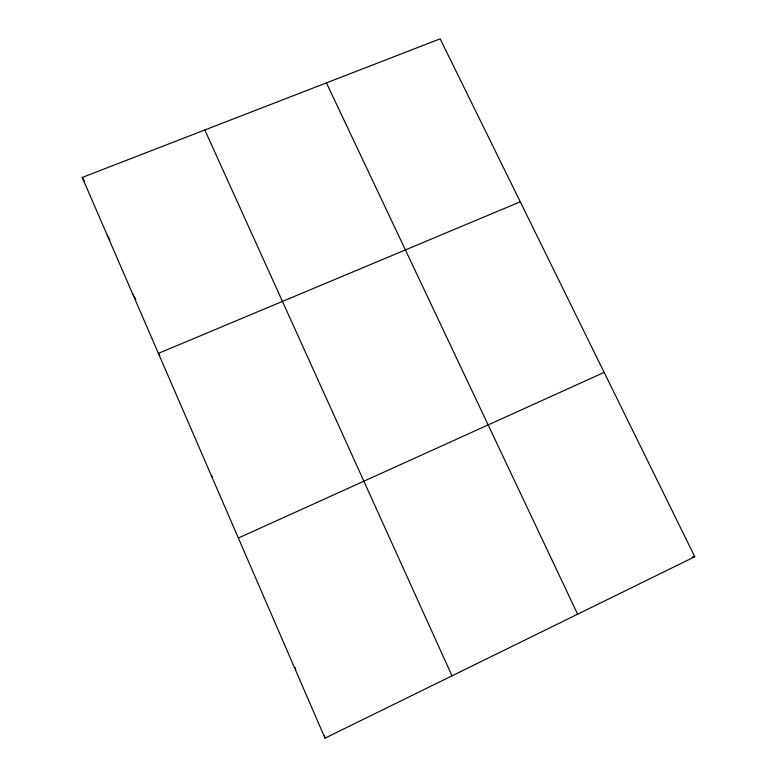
<?xml version="1.0" encoding="UTF-8"?>
<svg xmlns="http://www.w3.org/2000/svg" width="777" height="777" viewBox="0 0 777 777"><rect width="100%" height="100%" fill="white"/><g stroke="black" fill="none" stroke-linecap="round" stroke-linejoin="round"><path stroke-width="1.17" d="M325.009 738.15L694.774 556.721L440.151 38.85L82.226 177.447L325.009 738.15L324.572 735.955M238.364 538.043L604.147 372.397M520.279 201.806L158.401 353.38L159.673 355.4M692.365 556.759L694.774 556.721M211.276 475.475L212.558 476.923M132.605 293.793L135.82 299.32M107.216 235.159L109.916 240.025M82.226 177.447L84.392 181.478M326.427 82.886L577.622 614.199M204.817 129.973L452 675.835M295.483 667.628L295.629 670.289"/></g></svg>
